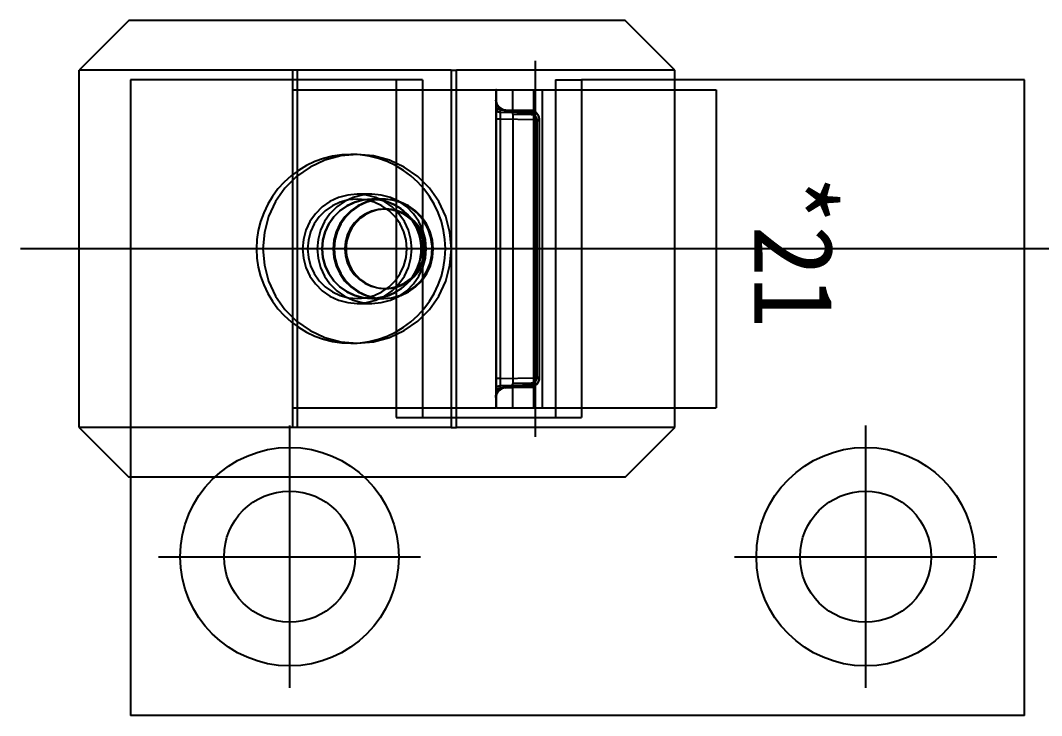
# Model space of a CAD drawing. Header units: millimetres. Extents: x 632 to 3922, y 1402 to 2001.
# Drawn here: x 3041.82 to 3067.53, y 1851.94 to 1869.44 of the extents above; entities that cross this region are included whole.
import ezdxf
from ezdxf.enums import TextEntityAlignment as Align
from ezdxf.lldxf.tags import DXFTag

# ---------------------------------------------------------------- set-up
doc = ezdxf.new("R2010")
doc.units = ezdxf.units.MM
for name, color, linetype in [('4', 4, 'Continuous'), ('7', 7, 'Continuous'), ('8', 8, 'Continuous'), ('CE', 1, 'CENTER'), ('H1', 2, 'HIDDEN')]:
    doc.layers.add(name, color=color, linetype=linetype)
doc.styles.add('JM_Standard', font='', dxfattribs={"height": 3})
doc.styles.get('JM_Standard').set_extended_font_data('DotumChe')
tags = doc.linetypes.add('CENTER', pattern=[2, 1.25, -0.25, 0.25, -0.25]).pattern_tags.tags
tags[10:11] = [DXFTag(74, 4), DXFTag(75, 0), DXFTag(340, '0'), DXFTag(46, 1.0), DXFTag(50, 0.0), DXFTag(44, 0.0), DXFTag(45, 0.0)]
tags[8:9] = [DXFTag(74, 4), DXFTag(75, 0), DXFTag(340, '0'), DXFTag(46, 1.0), DXFTag(50, 0.0), DXFTag(44, 0.0), DXFTag(45, 0.0)]
tags[6:7] = [DXFTag(74, 4), DXFTag(75, 0), DXFTag(340, '0'), DXFTag(46, 1.0), DXFTag(50, 0.0), DXFTag(44, 0.0), DXFTag(45, 0.0)]
tags[4:5] = [DXFTag(74, 4), DXFTag(75, 0), DXFTag(340, '0'), DXFTag(46, 1.0), DXFTag(50, 0.0), DXFTag(44, 0.0), DXFTag(45, 0.0)]
tags = doc.linetypes.add('HIDDEN', pattern=[0.375, 0.25, -0.125]).pattern_tags.tags
tags[6:7] = [DXFTag(74, 4), DXFTag(75, 0), DXFTag(340, '0'), DXFTag(46, 1.0), DXFTag(50, 0.0), DXFTag(44, 0.0), DXFTag(45, 0.0)]
tags[4:5] = [DXFTag(74, 4), DXFTag(75, 0), DXFTag(340, '0'), DXFTag(46, 1.0), DXFTag(50, 0.0), DXFTag(44, 0.0), DXFTag(45, 0.0)]

msp = doc.modelspace()

# ---------------------------------------------------------------- linework, layer by layer
at = {"layer": '7'}
for p, q in [((3044.547, 1869.437), (3043.297, 1868.187)), ((3057.047, 1869.437), (3044.547, 1869.437)), ((3058.297, 1868.187), (3057.047, 1869.437)), ((3043.297, 1859.187), (3043.297, 1868.187)), ((3048.793, 1868.187), (3043.297, 1868.187)), ((3048.793, 1867.937), (3048.793, 1868.187)), ((3052.664, 1868.187), (3048.793, 1868.187)), ((3052.664, 1868.187), (3052.664, 1867.687)), ((3052.664, 1868.187), (3052.8, 1868.187)), ((3052.8, 1867.687), (3052.8, 1868.187)), ((3058.297, 1868.187), (3052.8, 1868.187)), ((3058.297, 1867.937), (3058.297, 1868.187)), ((3044.595, 1867.937), (3044.595, 1851.937)), ((3051.938, 1867.937), (3044.595, 1867.937)), ((3051.938, 1867.937), (3051.938, 1867.687)), ((3055.289, 1867.937), (3055.944, 1867.937)), ((3055.289, 1867.937), (3055.289, 1867.687)), ((3055.944, 1867.937), (3055.944, 1867.687)), ((3067.095, 1867.937), (3055.944, 1867.937)), ((3067.095, 1851.937), (3067.095, 1867.937)), ((3051.938, 1867.687), (3051.938, 1859.687)), ((3051.938, 1867.687), (3053.79, 1867.687)), ((3053.79, 1867.687), (3053.79, 1867.433)), ((3053.805, 1867.687), (3053.79, 1867.687)), ((3053.805, 1859.687), (3053.805, 1867.687)), ((3053.805, 1867.687), (3059.335, 1867.687)), ((3059.335, 1867.687), (3059.335, 1859.687)), ((3053.796, 1867.26), (3053.797, 1867.198)), ((3053.798, 1860.422), (3053.798, 1866.952)), ((3053.797, 1860.171), (3053.795, 1860.111)), ((3053.79, 1859.941), (3053.79, 1859.687)), ((3051.938, 1859.687), (3051.938, 1859.437)), ((3051.938, 1859.687), (3053.79, 1859.687)), ((3052.664, 1859.687), (3052.664, 1859.437)), ((3052.8, 1859.437), (3052.8, 1859.687)), ((3053.805, 1859.687), (3053.79, 1859.687)), ((3053.805, 1859.687), (3059.335, 1859.687)), ((3055.289, 1859.687), (3055.289, 1859.437)), ((3055.944, 1859.687), (3055.944, 1859.437)), ((3051.938, 1859.437), (3055.944, 1859.437)), ((3044.595, 1859.187), (3043.297, 1859.187)), ((3043.297, 1859.187), (3044.547, 1857.937)), ((3044.595, 1857.937), (3044.547, 1857.937)), ((3067.095, 1851.937), (3044.595, 1851.937))]:
    msp.add_line(p, q, dxfattribs=at)
for points in [[(3053.79, 1867.425, 0), (3053.79, 1867.432, 0), (3053.79, 1867.433, 0)], [(3053.793, 1867.352, 0), (3053.792, 1867.369, 0), (3053.792, 1867.389, 0), (3053.79, 1867.425, 0)], [(3053.796, 1867.262, 0), (3053.795, 1867.275, 0), (3053.795, 1867.287, 0), (3053.795, 1867.298, 0), (3053.794, 1867.314, 0), (3053.794, 1867.328, 0), (3053.793, 1867.34, 0), (3053.793, 1867.352, 0)], [(3053.796, 1867.262, 0), (3053.796, 1867.26, 0)], [(3053.798, 1866.952, 0), (3053.798, 1866.986, 0), (3053.798, 1867.02, 0), (3053.798, 1867.054, 0), (3053.798, 1867.086, 0), (3053.798, 1867.117, 0), (3053.797, 1867.147, 0), (3053.797, 1867.175, 0), (3053.797, 1867.2, 0)], [(3053.797, 1867.2, 0), (3053.797, 1867.198, 0)], [(3053.797, 1860.169, 0), (3053.797, 1860.195, 0), (3053.797, 1860.223, 0), (3053.798, 1860.253, 0), (3053.798, 1860.285, 0), (3053.798, 1860.318, 0), (3053.798, 1860.352, 0), (3053.798, 1860.387, 0), (3053.798, 1860.422, 0)], [(3053.79, 1859.949, 0), (3053.791, 1859.96, 0), (3053.791, 1859.985, 0), (3053.793, 1860.013, 0), (3053.793, 1860.021, 0)], [(3053.793, 1860.021, 0), (3053.793, 1860.034, 0), (3053.794, 1860.05, 0), (3053.794, 1860.062, 0), (3053.795, 1860.075, 0), (3053.795, 1860.089, 0), (3053.795, 1860.099, 0), (3053.795, 1860.109, 0)], [(3053.795, 1860.109, 0), (3053.795, 1860.111, 0)], [(3053.797, 1860.169, 0), (3053.797, 1860.171, 0)], [(3053.79, 1859.94, 0), (3053.79, 1859.949, 0)]]:
    msp.add_polyline3d(points, dxfattribs=at)
for centre in [(3048.595, 1855.937), (3063.095, 1855.937)]:
    msp.add_circle(centre, 1.65, dxfattribs=at)
at = {"layer": '8'}
for p, q in [((3053.79, 1867.433), (3053.79, 1867.433)), ((3053.797, 1867.2), (3053.796, 1867.262)), ((3053.795, 1860.109), (3053.797, 1860.169)), ((3053.79, 1859.941), (3053.79, 1859.94))]:
    msp.add_line(p, q, dxfattribs=at)
for points in [[(3053.79, 1867.433, 0), (3053.79, 1867.43, 0), (3053.791, 1867.414, 0), (3053.791, 1867.412, 0)], [(3053.791, 1859.959, 0), (3053.791, 1859.957, 0), (3053.79, 1859.944, 0), (3053.79, 1859.94, 0)]]:
    msp.add_polyline3d(points, dxfattribs=at)
at = {"layer": 'CE'}
for p, q in [((3054.79, 1858.952), (3054.79, 1868.421)), ((3208.123, 1863.687), (3041.82, 1863.687)), ((3048.595, 1859.237), (3048.595, 1852.637)), ((3063.095, 1859.237), (3063.095, 1852.637)), ((3045.295, 1855.937), (3051.895, 1855.937)), ((3059.795, 1855.937), (3066.395, 1855.937))]:
    msp.add_line(p, q, dxfattribs=at)
at = {"layer": 'H1'}
for p, q in [((3048.668, 1868.187), (3048.668, 1867.937)), ((3048.668, 1867.937), (3048.668, 1867.687)), ((3048.793, 1867.687), (3048.793, 1867.937)), ((3051.282, 1867.937), (3051.282, 1867.687)), ((3058.297, 1867.687), (3058.297, 1867.937)), ((3048.668, 1867.687), (3048.668, 1859.687)), ((3048.668, 1867.687), (3048.793, 1867.687)), ((3048.793, 1859.687), (3048.793, 1867.687)), ((3048.793, 1867.687), (3051.938, 1867.687)), ((3051.282, 1867.687), (3051.282, 1859.687)), ((3052.664, 1867.687), (3052.664, 1859.687)), ((3052.8, 1859.687), (3052.8, 1867.687)), ((3054.216, 1867.182), (3054.216, 1867.687)), ((3054.951, 1867.687), (3054.951, 1859.687)), ((3055.289, 1867.687), (3055.289, 1859.687)), ((3055.944, 1867.687), (3055.944, 1859.687)), ((3058.297, 1859.687), (3058.297, 1867.687)), ((3053.897, 1866.952), (3053.798, 1866.952)), ((3053.893, 1867.191), (3053.894, 1867.129)), ((3053.894, 1867.129), (3054.733, 1867.111)), ((3053.897, 1866.952), (3053.897, 1860.422)), ((3054.781, 1866.932), (3053.897, 1866.952)), ((3054.036, 1867.182), (3054.039, 1867.186)), ((3054.036, 1867.182), (3054.216, 1867.179)), ((3054.039, 1867.186), (3054.646, 1867.172)), ((3054.647, 1867.143), (3054.04, 1867.156)), ((3054.216, 1867.179), (3054.216, 1867.182)), ((3054.65, 1867.172), (3054.216, 1867.179)), ((3054.216, 1867.079), (3054.676, 1867.072)), ((3054.216, 1867.079), (3054.216, 1866.945)), ((3054.646, 1867.172), (3054.65, 1867.172)), ((3054.67, 1867.171), (3054.667, 1867.171)), ((3054.216, 1866.945), (3054.216, 1860.429)), ((3054.782, 1866.922), (3054.878, 1866.922)), ((3054.782, 1860.451), (3054.782, 1866.922)), ((3054.818, 1866.921), (3054.888, 1866.921)), ((3054.818, 1866.921), (3054.818, 1860.452)), ((3054.888, 1866.921), (3054.878, 1866.922)), ((3054.878, 1866.922), (3054.878, 1860.451)), ((3054.89, 1866.921), (3054.888, 1866.921)), ((3054.888, 1860.452), (3054.888, 1866.921)), ((3054.89, 1860.452), (3054.89, 1866.921)), ((3050.297, 1866.062), (3050.14, 1866.062)), ((3050.664, 1865.062), (3050.297, 1865.062)), ((3050.665, 1864.937), (3050.664, 1864.937)), ((3050.938, 1864.937), (3050.665, 1864.937)), ((3050.968, 1864.937), (3050.942, 1864.937)), ((3051.017, 1864.687), (3050.987, 1864.687)), ((3050.987, 1862.687), (3051.017, 1862.687)), ((3050.664, 1862.436), (3050.665, 1862.436)), ((3050.665, 1862.436), (3050.938, 1862.436)), ((3050.942, 1862.436), (3050.968, 1862.437)), ((3050.297, 1862.312), (3050.664, 1862.312)), ((3050.14, 1861.312), (3050.297, 1861.312)), ((3053.897, 1860.422), (3053.798, 1860.422)), ((3053.897, 1860.422), (3054.781, 1860.441)), ((3054.216, 1860.429), (3054.216, 1860.294)), ((3054.676, 1860.302), (3054.216, 1860.294)), ((3054.782, 1860.451), (3054.878, 1860.451)), ((3054.818, 1860.452), (3054.888, 1860.452)), ((3054.878, 1860.451), (3054.888, 1860.452)), ((3054.89, 1860.452), (3054.888, 1860.452)), ((3053.894, 1860.241), (3053.893, 1860.181)), ((3054.732, 1860.26), (3053.894, 1860.241)), ((3054.036, 1860.191), (3054.216, 1860.194)), ((3054.039, 1860.188), (3054.036, 1860.191)), ((3054.646, 1860.201), (3054.039, 1860.188)), ((3054.04, 1860.216), (3054.647, 1860.229)), ((3054.216, 1860.194), (3054.65, 1860.201)), ((3054.216, 1860.192), (3054.216, 1860.194)), ((3054.216, 1859.687), (3054.216, 1860.192)), ((3054.65, 1860.201), (3054.646, 1860.201)), ((3054.668, 1860.202), (3054.67, 1860.203)), ((3048.668, 1859.687), (3048.668, 1859.187)), ((3048.668, 1859.687), (3048.793, 1859.687)), ((3048.793, 1859.187), (3048.793, 1859.687)), ((3048.793, 1859.687), (3051.938, 1859.687)), ((3051.282, 1859.687), (3051.282, 1859.437)), ((3058.297, 1859.187), (3058.297, 1859.687)), ((3051.282, 1859.437), (3051.938, 1859.437)), ((3052.664, 1859.437), (3052.664, 1859.187)), ((3052.8, 1859.187), (3052.8, 1859.437)), ((3048.793, 1859.187), (3044.595, 1859.187)), ((3052.664, 1859.187), (3048.793, 1859.187)), ((3052.664, 1859.187), (3052.8, 1859.187)), ((3058.297, 1859.187), (3052.8, 1859.187)), ((3057.047, 1857.937), (3058.297, 1859.187)), ((3057.047, 1857.937), (3044.595, 1857.937))]:
    msp.add_line(p, q, dxfattribs=at)
for points in [[(3054.741, 1859.687, 0), (3054.741, 1867.687, 0)], [(3053.79, 1867.433, 0), (3053.791, 1867.41, 0), (3053.794, 1867.387, 0)], [(3053.79, 1867.433, 0), (3053.79, 1867.431, 0), (3053.791, 1867.418, 0)], [(3053.79, 1867.432, 0), (3053.79, 1867.433, 0)], [(3053.791, 1867.418, 0), (3053.79, 1867.425, 0)], [(3053.791, 1867.418, 0), (3053.792, 1867.407, 0), (3053.795, 1867.383, 0), (3053.8, 1867.361, 0), (3053.806, 1867.339, 0), (3053.814, 1867.32, 0), (3053.822, 1867.302, 0), (3053.832, 1867.286, 0), (3053.842, 1867.271, 0)], [(3053.858, 1867.265, 0), (3053.857, 1867.266, 0), (3053.847, 1867.277, 0), (3053.838, 1867.289, 0), (3053.829, 1867.301, 0), (3053.821, 1867.315, 0), (3053.813, 1867.331, 0), (3053.806, 1867.349, 0), (3053.8, 1867.367, 0), (3053.795, 1867.386, 0), (3053.792, 1867.407, 0), (3053.791, 1867.418, 0)], [(3053.791, 1867.412, 0), (3053.793, 1867.394, 0), (3053.797, 1867.375, 0), (3053.803, 1867.357, 0), (3053.806, 1867.348, 0)], [(3053.842, 1867.271, 0), (3053.828, 1867.281, 0), (3053.815, 1867.292, 0), (3053.806, 1867.306, 0), (3053.799, 1867.32, 0), (3053.794, 1867.336, 0), (3053.793, 1867.352, 0)], [(3053.794, 1867.387, 0), (3053.801, 1867.358, 0)], [(3053.796, 1867.26, 0), (3053.797, 1867.248, 0), (3053.802, 1867.236, 0), (3053.81, 1867.225, 0), (3053.82, 1867.215, 0), (3053.832, 1867.206, 0), (3053.847, 1867.2, 0), (3053.863, 1867.195, 0), (3053.88, 1867.192, 0), (3053.893, 1867.191, 0)], [(3053.801, 1867.358, 0), (3053.816, 1867.321, 0), (3053.836, 1867.288, 0), (3053.861, 1867.258, 0), (3053.891, 1867.232, 0), (3053.924, 1867.211, 0), (3053.96, 1867.196, 0), (3053.997, 1867.186, 0), (3054.036, 1867.182, 0)], [(3053.806, 1867.348, 0), (3053.809, 1867.339, 0), (3053.817, 1867.323, 0), (3053.825, 1867.308, 0), (3053.834, 1867.294, 0), (3053.843, 1867.281, 0), (3053.853, 1867.27, 0), (3053.862, 1867.26, 0)], [(3053.842, 1867.271, 0), (3053.86, 1867.243, 0), (3053.877, 1867.219, 0), (3053.885, 1867.205, 0), (3053.893, 1867.191, 0)], [(3053.861, 1867.261, 0), (3053.853, 1867.267, 0), (3053.843, 1867.271, 0), (3053.842, 1867.271, 0)], [(3053.861, 1867.261, 0), (3053.858, 1867.265, 0)], [(3053.862, 1867.26, 0), (3053.861, 1867.261, 0)], [(3053.862, 1867.26, 0), (3053.894, 1867.234, 0), (3053.935, 1867.21, 0), (3053.984, 1867.193, 0), (3054.039, 1867.186, 0)], [(3053.797, 1867.198, 0), (3053.798, 1867.186, 0), (3053.803, 1867.174, 0), (3053.811, 1867.163, 0), (3053.821, 1867.153, 0), (3053.833, 1867.145, 0), (3053.848, 1867.138, 0), (3053.864, 1867.133, 0), (3053.881, 1867.13, 0), (3053.894, 1867.129, 0)], [(3054.04, 1867.156, 0), (3053.963, 1867.166, 0), (3053.893, 1867.191, 0)], [(3053.894, 1867.129, 0), (3053.895, 1867.111, 0), (3053.895, 1867.091, 0), (3053.896, 1867.07, 0), (3053.896, 1867.048, 0), (3053.896, 1867.025, 0), (3053.897, 1867.001, 0), (3053.897, 1866.976, 0), (3053.897, 1866.952, 0)], [(3054.04, 1867.156, 0), (3054.04, 1867.167, 0), (3054.04, 1867.176, 0), (3054.04, 1867.182, 0), (3054.039, 1867.185, 0), (3054.039, 1867.186, 0)], [(3054.216, 1867.079, 0), (3054.216, 1867.089, 0), (3054.216, 1867.099, 0), (3054.216, 1867.109, 0), (3054.216, 1867.118, 0), (3054.216, 1867.127, 0), (3054.216, 1867.136, 0), (3054.216, 1867.143, 0), (3054.216, 1867.15, 0), (3054.216, 1867.157, 0), (3054.216, 1867.163, 0), (3054.216, 1867.167, 0), (3054.216, 1867.171, 0), (3054.216, 1867.175, 0), (3054.216, 1867.177, 0), (3054.216, 1867.178, 0), (3054.216, 1867.179, 0)], [(3054.646, 1867.172, 0), (3054.667, 1867.171, 0)], [(3054.647, 1867.143, 0), (3054.647, 1867.154, 0), (3054.647, 1867.163, 0), (3054.647, 1867.169, 0), (3054.646, 1867.172, 0), (3054.646, 1867.172, 0)], [(3054.733, 1867.111, 0), (3054.716, 1867.124, 0), (3054.695, 1867.134, 0), (3054.672, 1867.14, 0), (3054.647, 1867.143, 0)], [(3054.67, 1867.171, 0), (3054.65, 1867.172, 0)], [(3054.676, 1867.072, 0), (3054.676, 1867.089, 0), (3054.675, 1867.106, 0), (3054.673, 1867.122, 0), (3054.67, 1867.136, 0), (3054.667, 1867.148, 0), (3054.663, 1867.158, 0), (3054.659, 1867.166, 0), (3054.654, 1867.17, 0), (3054.65, 1867.172, 0)], [(3054.667, 1867.171, 0), (3054.702, 1867.165, 0), (3054.735, 1867.154, 0), (3054.765, 1867.138, 0), (3054.791, 1867.119, 0)], [(3054.73, 1867.156, 0), (3054.701, 1867.165, 0), (3054.67, 1867.171, 0)], [(3054.672, 1867.17, 0), (3054.67, 1867.171, 0)], [(3054.674, 1867.17, 0), (3054.672, 1867.17, 0)], [(3054.73, 1867.156, 0), (3054.722, 1867.159, 0), (3054.703, 1867.165, 0), (3054.683, 1867.169, 0), (3054.674, 1867.17, 0)], [(3054.676, 1867.072, 0), (3054.69, 1867.071, 0), (3054.704, 1867.068, 0), (3054.717, 1867.065, 0), (3054.73, 1867.059, 0), (3054.743, 1867.053, 0), (3054.755, 1867.046, 0), (3054.766, 1867.037, 0), (3054.777, 1867.027, 0), (3054.786, 1867.016, 0), (3054.794, 1867.004, 0), (3054.801, 1866.992, 0), (3054.807, 1866.978, 0), (3054.812, 1866.964, 0), (3054.816, 1866.95, 0), (3054.818, 1866.936, 0), (3054.818, 1866.921, 0)], [(3054.888, 1866.921, 0), (3054.885, 1866.959, 0), (3054.877, 1866.996, 0), (3054.863, 1867.032, 0), (3054.845, 1867.064, 0), (3054.821, 1867.094, 0), (3054.794, 1867.119, 0), (3054.763, 1867.14, 0), (3054.73, 1867.156, 0)], [(3054.89, 1866.921, 0), (3054.889, 1866.943, 0), (3054.887, 1866.963, 0), (3054.882, 1866.984, 0), (3054.877, 1867.004, 0), (3054.869, 1867.023, 0), (3054.86, 1867.042, 0), (3054.849, 1867.06, 0), (3054.837, 1867.077, 0), (3054.824, 1867.093, 0), (3054.809, 1867.107, 0), (3054.794, 1867.121, 0), (3054.777, 1867.133, 0), (3054.759, 1867.143, 0), (3054.741, 1867.152, 0), (3054.73, 1867.156, 0)], [(3054.733, 1867.111, 0), (3054.747, 1867.117, 0), (3054.76, 1867.121, 0), (3054.772, 1867.123, 0), (3054.783, 1867.122, 0), (3054.791, 1867.119, 0)], [(3054.781, 1866.932, 0), (3054.781, 1866.943, 0), (3054.78, 1866.953, 0), (3054.779, 1866.963, 0), (3054.778, 1866.974, 0), (3054.776, 1866.987, 0), (3054.774, 1867.001, 0), (3054.772, 1867.014, 0), (3054.769, 1867.027, 0), (3054.765, 1867.04, 0), (3054.761, 1867.052, 0), (3054.755, 1867.068, 0), (3054.749, 1867.083, 0), (3054.741, 1867.098, 0), (3054.733, 1867.111, 0)], [(3054.791, 1867.119, 0), (3054.805, 1867.106, 0), (3054.818, 1867.092, 0), (3054.83, 1867.076, 0), (3054.841, 1867.059, 0), (3054.848, 1867.047, 0), (3054.854, 1867.035, 0), (3054.859, 1867.022, 0), (3054.864, 1867.009, 0), (3054.868, 1866.995, 0), (3054.872, 1866.981, 0), (3054.874, 1866.97, 0), (3054.875, 1866.96, 0), (3054.877, 1866.95, 0), (3054.878, 1866.939, 0)], [(3054.781, 1866.932, 0), (3054.799, 1866.934, 0), (3054.815, 1866.935, 0), (3054.831, 1866.936, 0), (3054.845, 1866.937, 0), (3054.857, 1866.938, 0), (3054.867, 1866.938, 0), (3054.874, 1866.939, 0), (3054.878, 1866.939, 0)], [(3054.782, 1866.922, 0), (3054.781, 1866.932, 0)], [(3054.878, 1866.939, 0), (3054.878, 1866.922, 0)], [(3050.14, 1866.062, 0), (3049.907, 1866.05, 0), (3049.677, 1866.016, 0), (3049.451, 1865.959, 0), (3049.231, 1865.881, 0), (3049.02, 1865.782, 0), (3048.82, 1865.662, 0), (3048.633, 1865.523, 0), (3048.46, 1865.367, 0), (3048.303, 1865.194, 0), (3048.164, 1865.007, 0), (3048.044, 1864.807, 0), (3047.944, 1864.596, 0), (3047.865, 1864.377, 0), (3047.808, 1864.15, 0), (3047.774, 1863.92, 0), (3047.762, 1863.687, 0), (3047.774, 1863.453, 0), (3047.808, 1863.223, 0), (3047.865, 1862.996, 0), (3047.944, 1862.777, 0), (3048.044, 1862.566, 0), (3048.164, 1862.366, 0), (3048.303, 1862.179, 0), (3048.46, 1862.006, 0), (3048.633, 1861.85, 0), (3048.82, 1861.711, 0), (3049.02, 1861.591, 0), (3049.231, 1861.492, 0), (3049.451, 1861.414, 0), (3049.677, 1861.357, 0), (3049.907, 1861.323, 0), (3050.14, 1861.312, 0)], [(3050.297, 1866.062, 0), (3049.885, 1866.025, 0), (3049.486, 1865.918, 0), (3049.111, 1865.743, 0), (3048.773, 1865.506, 0), (3048.48, 1865.213, 0), (3048.243, 1864.874, 0), (3048.068, 1864.498, 0), (3047.962, 1864.099, 0), (3047.926, 1863.687, 0)], [(3052.519, 1863.687, 0), (3052.507, 1863.92, 0), (3052.473, 1864.151, 0), (3052.416, 1864.377, 0), (3052.337, 1864.597, 0), (3052.237, 1864.807, 0), (3052.117, 1865.007, 0), (3051.978, 1865.195, 0), (3051.821, 1865.367, 0), (3051.648, 1865.524, 0), (3051.46, 1865.662, 0), (3051.26, 1865.782, 0), (3051.049, 1865.881, 0), (3050.83, 1865.96, 0), (3050.603, 1866.016, 0), (3050.373, 1866.05, 0), (3050.14, 1866.062, 0)], [(3050.297, 1861.312, 0), (3050.709, 1861.348, 0), (3051.108, 1861.455, 0), (3051.483, 1861.63, 0), (3051.822, 1861.867, 0), (3052.114, 1862.16, 0), (3052.351, 1862.499, 0), (3052.526, 1862.874, 0), (3052.633, 1863.274, 0), (3052.669, 1863.686, 0), (3052.633, 1864.099, 0), (3052.526, 1864.498, 0), (3052.352, 1864.874, 0), (3052.114, 1865.213, 0), (3051.822, 1865.506, 0), (3051.484, 1865.743, 0), (3051.109, 1865.918, 0), (3050.71, 1866.025, 0), (3050.298, 1866.062, 0), (3050.297, 1866.062, 0)], [(3050.297, 1865.062, 0), (3050.059, 1865.041, 0), (3049.828, 1864.979, 0), (3049.611, 1864.877, 0), (3049.415, 1864.74, 0), (3049.245, 1864.57, 0), (3049.108, 1864.374, 0), (3049.007, 1864.157, 0), (3048.945, 1863.925, 0), (3048.924, 1863.687, 0)], [(3050.297, 1864.937, 0), (3050.081, 1864.918, 0), (3049.87, 1864.861, 0), (3049.673, 1864.769, 0), (3049.495, 1864.644, 0), (3049.341, 1864.49, 0), (3049.216, 1864.312, 0), (3049.124, 1864.114, 0), (3049.068, 1863.904, 0), (3049.049, 1863.687, 0)], [(3050.297, 1864.937, 0), (3050.081, 1864.918, 0), (3049.87, 1864.861, 0), (3049.673, 1864.769, 0), (3049.495, 1864.644, 0), (3049.341, 1864.49, 0), (3049.216, 1864.312, 0), (3049.124, 1864.114, 0), (3049.068, 1863.904, 0), (3049.049, 1863.687, 0)], [(3050.664, 1865.062, 0), (3050.425, 1865.041, 0), (3050.194, 1864.979, 0), (3049.977, 1864.877, 0), (3049.781, 1864.74, 0), (3049.612, 1864.57, 0), (3049.474, 1864.374, 0), (3049.373, 1864.157, 0), (3049.311, 1863.925, 0), (3049.291, 1863.687, 0)], [(3050.664, 1864.937, 0), (3050.447, 1864.918, 0), (3050.237, 1864.861, 0), (3050.04, 1864.769, 0), (3049.861, 1864.644, 0), (3049.707, 1864.49, 0), (3049.583, 1864.312, 0), (3049.491, 1864.114, 0), (3049.434, 1863.904, 0), (3049.415, 1863.687, 0)], [(3050.665, 1862.436, 0), (3050.448, 1862.455, 0), (3050.238, 1862.512, 0), (3050.041, 1862.604, 0), (3049.862, 1862.729, 0), (3049.708, 1862.883, 0), (3049.584, 1863.062, 0), (3049.492, 1863.259, 0), (3049.435, 1863.469, 0), (3049.416, 1863.687, 0), (3049.435, 1863.904, 0), (3049.492, 1864.114, 0), (3049.584, 1864.312, 0), (3049.708, 1864.49, 0), (3049.862, 1864.644, 0), (3050.041, 1864.769, 0), (3050.238, 1864.861, 0), (3050.448, 1864.918, 0), (3050.665, 1864.937, 0)], [(3050.665, 1864.937, 0), (3050.448, 1864.918, 0), (3050.238, 1864.861, 0), (3050.041, 1864.769, 0), (3049.862, 1864.644, 0), (3049.708, 1864.49, 0), (3049.584, 1864.312, 0), (3049.492, 1864.114, 0), (3049.435, 1863.904, 0), (3049.416, 1863.687, 0), (3049.435, 1863.469, 0), (3049.492, 1863.259, 0), (3049.584, 1863.062, 0), (3049.708, 1862.883, 0), (3049.862, 1862.729, 0), (3050.041, 1862.604, 0), (3050.238, 1862.512, 0), (3050.448, 1862.455, 0), (3050.665, 1862.436, 0)], [(3050.942, 1864.937, 0), (3050.725, 1864.918, 0), (3050.514, 1864.862, 0), (3050.317, 1864.771, 0), (3050.138, 1864.646, 0), (3049.984, 1864.493, 0), (3049.859, 1864.314, 0), (3049.766, 1864.117, 0), (3049.71, 1863.907, 0), (3049.69, 1863.69, 0), (3049.69, 1863.687, 0)], [(3050.968, 1864.937, 0), (3050.751, 1864.918, 0), (3050.541, 1864.862, 0), (3050.343, 1864.771, 0), (3050.165, 1864.646, 0), (3050.01, 1864.492, 0), (3049.885, 1864.314, 0), (3049.793, 1864.117, 0), (3049.736, 1863.907, 0), (3049.716, 1863.69, 0), (3049.716, 1863.687, 0)], [(3050.297, 1862.312, 0), (3050.536, 1862.332, 0), (3050.767, 1862.394, 0), (3050.984, 1862.496, 0), (3051.18, 1862.633, 0), (3051.349, 1862.803, 0), (3051.486, 1862.999, 0), (3051.588, 1863.216, 0), (3051.65, 1863.448, 0), (3051.67, 1863.686, 0), (3051.65, 1863.925, 0), (3051.588, 1864.157, 0), (3051.487, 1864.374, 0), (3051.349, 1864.57, 0), (3051.18, 1864.74, 0), (3050.984, 1864.877, 0), (3050.767, 1864.979, 0), (3050.536, 1865.041, 0), (3050.297, 1865.062, 0), (3050.297, 1865.062, 0)], [(3050.297, 1862.436, 0), (3050.514, 1862.455, 0), (3050.724, 1862.512, 0), (3050.922, 1862.604, 0), (3051.1, 1862.729, 0), (3051.254, 1862.883, 0), (3051.378, 1863.062, 0), (3051.47, 1863.259, 0), (3051.527, 1863.469, 0), (3051.546, 1863.687, 0), (3051.527, 1863.904, 0), (3051.47, 1864.114, 0), (3051.378, 1864.312, 0), (3051.254, 1864.49, 0), (3051.1, 1864.644, 0), (3050.922, 1864.769, 0), (3050.724, 1864.861, 0), (3050.514, 1864.918, 0), (3050.297, 1864.937, 0), (3050.297, 1864.937, 0)], [(3050.297, 1862.436, 0), (3050.514, 1862.455, 0), (3050.724, 1862.512, 0), (3050.922, 1862.604, 0), (3051.1, 1862.729, 0), (3051.254, 1862.883, 0), (3051.378, 1863.062, 0), (3051.47, 1863.259, 0), (3051.527, 1863.469, 0), (3051.546, 1863.687, 0), (3051.527, 1863.904, 0), (3051.47, 1864.114, 0), (3051.378, 1864.312, 0), (3051.254, 1864.49, 0), (3051.1, 1864.644, 0), (3050.922, 1864.769, 0), (3050.724, 1864.861, 0), (3050.514, 1864.918, 0), (3050.297, 1864.937, 0), (3050.297, 1864.937, 0)], [(3050.664, 1862.312, 0), (3050.902, 1862.332, 0), (3051.133, 1862.394, 0), (3051.35, 1862.496, 0), (3051.546, 1862.633, 0), (3051.716, 1862.803, 0), (3051.853, 1862.999, 0), (3051.954, 1863.216, 0), (3052.016, 1863.448, 0), (3052.037, 1863.686, 0), (3052.016, 1863.925, 0), (3051.954, 1864.157, 0), (3051.853, 1864.374, 0), (3051.716, 1864.57, 0), (3051.546, 1864.74, 0), (3051.35, 1864.877, 0), (3051.133, 1864.979, 0), (3050.902, 1865.041, 0), (3050.664, 1865.062, 0), (3050.664, 1865.062, 0)], [(3051.693, 1864.395, 0), (3051.554, 1864.563, 0), (3051.389, 1864.704, 0), (3051.201, 1864.815, 0), (3050.997, 1864.891, 0), (3050.783, 1864.931, 0), (3050.664, 1864.937, 0)], [(3050.665, 1864.937, 0), (3050.882, 1864.918, 0), (3051.092, 1864.861, 0), (3051.289, 1864.769, 0), (3051.467, 1864.644, 0), (3051.621, 1864.49, 0), (3051.696, 1864.391, 0)], [(3051.696, 1864.391, 0), (3051.558, 1864.56, 0), (3051.393, 1864.702, 0), (3051.206, 1864.813, 0), (3051.002, 1864.89, 0), (3050.789, 1864.93, 0), (3050.665, 1864.937, 0)], [(3051.938, 1864.436, 0), (3051.792, 1864.598, 0), (3051.621, 1864.733, 0), (3051.429, 1864.836, 0), (3051.223, 1864.904, 0), (3051.007, 1864.935, 0), (3050.942, 1864.937, 0)], [(3050.968, 1862.437, 0), (3051.185, 1862.456, 0), (3051.395, 1862.513, 0), (3051.592, 1862.606, 0), (3051.769, 1862.731, 0), (3051.923, 1862.885, 0), (3052.047, 1863.064, 0), (3052.139, 1863.262, 0), (3052.195, 1863.473, 0), (3052.213, 1863.69, 0), (3052.193, 1863.907, 0), (3052.137, 1864.117, 0), (3052.044, 1864.314, 0), (3051.919, 1864.492, 0), (3051.765, 1864.646, 0), (3051.586, 1864.771, 0), (3051.389, 1864.862, 0), (3051.178, 1864.918, 0), (3050.968, 1864.937, 0)], [(3050.987, 1864.687, 0), (3050.814, 1864.671, 0), (3050.646, 1864.626, 0), (3050.488, 1864.553, 0), (3050.345, 1864.453, 0), (3050.222, 1864.329, 0), (3050.123, 1864.187, 0), (3050.049, 1864.029, 0), (3050.004, 1863.86, 0), (3049.989, 1863.687, 0), (3049.989, 1863.687, 0)], [(3051.003, 1864.687, 0), (3050.829, 1864.674, 0), (3050.66, 1864.632, 0), (3050.501, 1864.56, 0), (3050.357, 1864.463, 0), (3050.232, 1864.341, 0), (3050.13, 1864.2, 0), (3050.054, 1864.043, 0), (3050.007, 1863.875, 0), (3049.989, 1863.702, 0), (3049.989, 1863.687, 0)], [(3051.017, 1864.687, 0), (3051.017, 1864.687, 0), (3050.939, 1864.683, 0), (3050.861, 1864.674, 0), (3050.784, 1864.659, 0), (3050.708, 1864.638, 0), (3050.635, 1864.61, 0), (3050.564, 1864.578, 0), (3050.495, 1864.539, 0), (3050.43, 1864.496, 0), (3050.368, 1864.447, 0), (3050.311, 1864.394, 0), (3050.258, 1864.336, 0), (3050.209, 1864.274, 0), (3050.166, 1864.209, 0), (3050.127, 1864.141, 0), (3050.094, 1864.069, 0), (3050.067, 1863.996, 0), (3050.046, 1863.92, 0), (3050.031, 1863.843, 0), (3050.021, 1863.765, 0), (3050.018, 1863.687, 0)], [(3051.938, 1863.994, 0), (3051.87, 1864.155, 0), (3051.775, 1864.301, 0), (3051.657, 1864.429, 0), (3051.518, 1864.534, 0), (3051.363, 1864.613, 0), (3051.196, 1864.664, 0), (3051.024, 1864.686, 0), (3050.987, 1864.687, 0)], [(3051.003, 1862.687, 0), (3051.176, 1862.704, 0), (3051.343, 1862.752, 0), (3051.5, 1862.828, 0), (3051.641, 1862.93, 0), (3051.762, 1863.056, 0), (3051.86, 1863.2, 0), (3051.931, 1863.359, 0), (3051.973, 1863.528, 0), (3051.986, 1863.702, 0), (3051.968, 1863.875, 0), (3051.92, 1864.043, 0), (3051.844, 1864.2, 0), (3051.742, 1864.341, 0), (3051.617, 1864.463, 0), (3051.473, 1864.56, 0), (3051.314, 1864.632, 0), (3051.145, 1864.674, 0), (3051.003, 1864.687, 0)], [(3051.017, 1862.687, 0), (3051.095, 1862.69, 0), (3051.173, 1862.699, 0), (3051.25, 1862.714, 0), (3051.326, 1862.736, 0), (3051.399, 1862.763, 0), (3051.47, 1862.796, 0), (3051.539, 1862.834, 0), (3051.604, 1862.878, 0), (3051.666, 1862.926, 0), (3051.723, 1862.979, 0), (3051.776, 1863.037, 0), (3051.825, 1863.099, 0), (3051.868, 1863.164, 0), (3051.907, 1863.233, 0), (3051.94, 1863.304, 0), (3051.967, 1863.378, 0), (3051.988, 1863.453, 0), (3052.003, 1863.53, 0), (3052.013, 1863.608, 0), (3052.016, 1863.687, 0), (3052.013, 1863.765, 0), (3052.003, 1863.843, 0), (3051.988, 1863.92, 0), (3051.967, 1863.996, 0), (3051.94, 1864.069, 0), (3051.907, 1864.141, 0), (3051.868, 1864.209, 0), (3051.825, 1864.274, 0), (3051.776, 1864.336, 0), (3051.723, 1864.394, 0), (3051.666, 1864.447, 0), (3051.604, 1864.496, 0), (3051.539, 1864.539, 0), (3051.47, 1864.578, 0), (3051.399, 1864.61, 0), (3051.326, 1864.638, 0), (3051.25, 1864.659, 0), (3051.173, 1864.674, 0), (3051.095, 1864.683, 0), (3051.017, 1864.687, 0)], [(3051.693, 1862.979, 0), (3051.8, 1863.168, 0), (3051.872, 1863.374, 0), (3051.908, 1863.589, 0), (3051.906, 1863.806, 0), (3051.867, 1864.021, 0), (3051.79, 1864.225, 0), (3051.693, 1864.395, 0)], [(3051.696, 1864.391, 0), (3051.802, 1864.201, 0), (3051.874, 1863.995, 0), (3051.91, 1863.78, 0), (3051.913, 1863.687, 0)], [(3051.913, 1863.687, 0), (3051.894, 1863.904, 0), (3051.838, 1864.114, 0), (3051.746, 1864.312, 0), (3051.696, 1864.391, 0)], [(3051.938, 1862.937, 0), (3052.052, 1863.122, 0), (3052.133, 1863.324, 0), (3052.178, 1863.538, 0), (3052.185, 1863.755, 0), (3052.154, 1863.971, 0), (3052.086, 1864.178, 0), (3051.984, 1864.37, 0), (3051.938, 1864.436, 0)], [(3051.938, 1863.379, 0), (3051.976, 1863.549, 0), (3051.985, 1863.723, 0), (3051.964, 1863.896, 0), (3051.938, 1863.994, 0)], [(3047.926, 1863.687, 0), (3047.962, 1863.274, 0), (3048.069, 1862.874, 0), (3048.243, 1862.499, 0), (3048.48, 1862.16, 0), (3048.773, 1861.867, 0), (3049.111, 1861.63, 0), (3049.486, 1861.455, 0), (3049.885, 1861.348, 0), (3050.297, 1861.312, 0)], [(3048.924, 1863.687, 0), (3048.945, 1863.448, 0), (3049.007, 1863.216, 0), (3049.108, 1862.999, 0), (3049.245, 1862.803, 0), (3049.415, 1862.633, 0), (3049.611, 1862.496, 0), (3049.828, 1862.394, 0), (3050.059, 1862.332, 0), (3050.297, 1862.312, 0)], [(3049.049, 1863.687, 0), (3049.068, 1863.469, 0), (3049.124, 1863.259, 0), (3049.216, 1863.062, 0), (3049.341, 1862.883, 0), (3049.495, 1862.729, 0), (3049.673, 1862.604, 0), (3049.87, 1862.512, 0), (3050.081, 1862.455, 0), (3050.297, 1862.436, 0)], [(3049.049, 1863.687, 0), (3049.068, 1863.469, 0), (3049.124, 1863.259, 0), (3049.216, 1863.062, 0), (3049.341, 1862.883, 0), (3049.495, 1862.729, 0), (3049.673, 1862.604, 0), (3049.87, 1862.512, 0), (3050.081, 1862.455, 0), (3050.297, 1862.436, 0)], [(3049.291, 1863.687, 0), (3049.311, 1863.448, 0), (3049.373, 1863.216, 0), (3049.475, 1862.999, 0), (3049.612, 1862.803, 0), (3049.781, 1862.633, 0), (3049.977, 1862.496, 0), (3050.194, 1862.394, 0), (3050.425, 1862.332, 0), (3050.664, 1862.312, 0)], [(3049.415, 1863.687, 0), (3049.434, 1863.469, 0), (3049.491, 1863.259, 0), (3049.583, 1863.062, 0), (3049.707, 1862.883, 0), (3049.861, 1862.729, 0), (3050.04, 1862.604, 0), (3050.237, 1862.512, 0), (3050.447, 1862.455, 0), (3050.664, 1862.436, 0)], [(3049.69, 1863.687, 0), (3049.709, 1863.469, 0), (3049.765, 1863.259, 0), (3049.857, 1863.062, 0), (3049.982, 1862.883, 0), (3050.136, 1862.729, 0), (3050.314, 1862.604, 0), (3050.511, 1862.512, 0), (3050.722, 1862.455, 0), (3050.938, 1862.436, 0), (3050.942, 1862.436, 0)], [(3049.716, 1863.687, 0), (3049.735, 1863.469, 0), (3049.792, 1863.259, 0), (3049.884, 1863.062, 0), (3050.008, 1862.883, 0), (3050.162, 1862.729, 0), (3050.34, 1862.604, 0), (3050.538, 1862.512, 0), (3050.748, 1862.456, 0), (3050.965, 1862.437, 0), (3050.968, 1862.437, 0)], [(3049.989, 1863.687, 0), (3050.004, 1863.513, 0), (3050.049, 1863.345, 0), (3050.122, 1863.187, 0), (3050.222, 1863.044, 0), (3050.345, 1862.921, 0), (3050.488, 1862.821, 0), (3050.646, 1862.747, 0), (3050.814, 1862.702, 0), (3050.987, 1862.687, 0), (3050.987, 1862.687, 0)], [(3049.989, 1863.687, 0), (3050.004, 1863.513, 0), (3050.049, 1863.344, 0), (3050.122, 1863.187, 0), (3050.222, 1863.044, 0), (3050.345, 1862.92, 0), (3050.488, 1862.82, 0), (3050.646, 1862.747, 0), (3050.814, 1862.702, 0), (3050.987, 1862.686, 0), (3051.003, 1862.687, 0)], [(3050.018, 1863.687, 0), (3050.021, 1863.608, 0), (3050.031, 1863.53, 0), (3050.046, 1863.453, 0), (3050.067, 1863.378, 0), (3050.094, 1863.304, 0), (3050.127, 1863.233, 0), (3050.166, 1863.164, 0), (3050.209, 1863.099, 0), (3050.258, 1863.037, 0), (3050.311, 1862.979, 0), (3050.368, 1862.926, 0), (3050.43, 1862.878, 0), (3050.495, 1862.834, 0), (3050.564, 1862.796, 0), (3050.635, 1862.763, 0), (3050.708, 1862.736, 0), (3050.784, 1862.714, 0), (3050.861, 1862.699, 0), (3050.939, 1862.69, 0), (3051.017, 1862.687, 0), (3051.017, 1862.687, 0)], [(3050.14, 1861.312, 0), (3050.373, 1861.323, 0), (3050.603, 1861.357, 0), (3050.83, 1861.413, 0), (3051.049, 1861.492, 0), (3051.26, 1861.591, 0), (3051.46, 1861.711, 0), (3051.648, 1861.85, 0), (3051.821, 1862.006, 0), (3051.978, 1862.179, 0), (3052.117, 1862.366, 0), (3052.237, 1862.566, 0), (3052.337, 1862.777, 0), (3052.416, 1862.996, 0), (3052.473, 1863.223, 0), (3052.507, 1863.453, 0), (3052.519, 1863.687, 0)], [(3051.913, 1863.687, 0), (3051.894, 1863.469, 0), (3051.838, 1863.259, 0), (3051.746, 1863.062, 0), (3051.696, 1862.982, 0)], [(3051.696, 1862.982, 0), (3051.802, 1863.172, 0), (3051.874, 1863.378, 0), (3051.91, 1863.593, 0), (3051.913, 1863.687, 0)], [(3050.987, 1862.687, 0), (3051.161, 1862.702, 0), (3051.329, 1862.747, 0), (3051.487, 1862.821, 0), (3051.629, 1862.921, 0), (3051.752, 1863.044, 0), (3051.852, 1863.187, 0), (3051.926, 1863.345, 0), (3051.938, 1863.379, 0)], [(3050.664, 1862.436, 0), (3050.88, 1862.455, 0), (3051.091, 1862.512, 0), (3051.288, 1862.604, 0), (3051.466, 1862.729, 0), (3051.62, 1862.883, 0), (3051.693, 1862.979, 0)], [(3051.696, 1862.982, 0), (3051.558, 1862.813, 0), (3051.393, 1862.671, 0), (3051.206, 1862.56, 0), (3051.002, 1862.483, 0), (3050.789, 1862.443, 0), (3050.665, 1862.436, 0)], [(3050.665, 1862.436, 0), (3050.882, 1862.455, 0), (3051.092, 1862.512, 0), (3051.289, 1862.604, 0), (3051.467, 1862.729, 0), (3051.621, 1862.883, 0), (3051.696, 1862.982, 0)], [(3050.942, 1862.436, 0), (3051.158, 1862.456, 0), (3051.368, 1862.513, 0), (3051.565, 1862.606, 0), (3051.743, 1862.731, 0), (3051.897, 1862.885, 0), (3051.938, 1862.937, 0)], [(3053.897, 1860.422, 0), (3053.897, 1860.397, 0), (3053.897, 1860.372, 0), (3053.896, 1860.348, 0), (3053.896, 1860.324, 0), (3053.895, 1860.301, 0), (3053.895, 1860.28, 0), (3053.895, 1860.26, 0), (3053.894, 1860.241, 0)], [(3054.216, 1860.194, 0), (3054.216, 1860.195, 0), (3054.216, 1860.196, 0), (3054.216, 1860.199, 0), (3054.216, 1860.202, 0), (3054.216, 1860.206, 0), (3054.216, 1860.211, 0), (3054.216, 1860.216, 0), (3054.216, 1860.223, 0), (3054.216, 1860.23, 0), (3054.216, 1860.238, 0), (3054.216, 1860.246, 0), (3054.216, 1860.255, 0), (3054.216, 1860.265, 0), (3054.216, 1860.274, 0), (3054.216, 1860.284, 0), (3054.216, 1860.294, 0)], [(3054.676, 1860.302, 0), (3054.676, 1860.284, 0), (3054.675, 1860.267, 0), (3054.673, 1860.252, 0), (3054.67, 1860.237, 0), (3054.667, 1860.225, 0), (3054.663, 1860.215, 0), (3054.659, 1860.207, 0), (3054.654, 1860.203, 0), (3054.65, 1860.201, 0)], [(3054.818, 1860.452, 0), (3054.818, 1860.438, 0), (3054.816, 1860.423, 0), (3054.812, 1860.409, 0), (3054.807, 1860.395, 0), (3054.801, 1860.382, 0), (3054.794, 1860.369, 0), (3054.786, 1860.357, 0), (3054.777, 1860.346, 0), (3054.766, 1860.337, 0), (3054.755, 1860.328, 0), (3054.743, 1860.32, 0), (3054.73, 1860.314, 0), (3054.717, 1860.309, 0), (3054.704, 1860.305, 0), (3054.69, 1860.303, 0), (3054.676, 1860.302, 0)], [(3054.732, 1860.26, 0), (3054.739, 1860.271, 0), (3054.746, 1860.283, 0), (3054.752, 1860.296, 0), (3054.757, 1860.31, 0), (3054.762, 1860.325, 0), (3054.767, 1860.339, 0), (3054.771, 1860.355, 0), (3054.774, 1860.371, 0), (3054.777, 1860.388, 0), (3054.779, 1860.405, 0), (3054.78, 1860.423, 0), (3054.781, 1860.441, 0)], [(3054.733, 1860.218, 0), (3054.766, 1860.234, 0), (3054.796, 1860.255, 0), (3054.823, 1860.281, 0), (3054.846, 1860.31, 0), (3054.864, 1860.343, 0), (3054.877, 1860.378, 0), (3054.885, 1860.415, 0), (3054.888, 1860.452, 0)], [(3054.733, 1860.218, 0), (3054.746, 1860.223, 0), (3054.764, 1860.233, 0), (3054.781, 1860.243, 0), (3054.797, 1860.255, 0), (3054.813, 1860.269, 0), (3054.827, 1860.284, 0), (3054.84, 1860.3, 0), (3054.851, 1860.317, 0), (3054.862, 1860.335, 0), (3054.87, 1860.353, 0), (3054.878, 1860.373, 0), (3054.883, 1860.393, 0), (3054.887, 1860.413, 0), (3054.89, 1860.434, 0), (3054.89, 1860.452, 0)], [(3054.781, 1860.441, 0), (3054.782, 1860.451, 0)], [(3054.781, 1860.441, 0), (3054.799, 1860.44, 0), (3054.815, 1860.439, 0), (3054.831, 1860.438, 0), (3054.845, 1860.437, 0), (3054.857, 1860.436, 0), (3054.867, 1860.436, 0), (3054.874, 1860.435, 0), (3054.878, 1860.435, 0)], [(3054.878, 1860.435, 0), (3054.876, 1860.417, 0), (3054.873, 1860.399, 0), (3054.869, 1860.382, 0), (3054.864, 1860.364, 0), (3054.858, 1860.348, 0), (3054.851, 1860.333, 0), (3054.843, 1860.318, 0), (3054.834, 1860.303, 0), (3054.824, 1860.289, 0), (3054.813, 1860.276, 0), (3054.801, 1860.263, 0), (3054.788, 1860.252, 0)], [(3054.878, 1860.451, 0), (3054.878, 1860.435, 0)], [(3053.842, 1860.102, 0), (3053.832, 1860.088, 0), (3053.823, 1860.072, 0), (3053.814, 1860.055, 0), (3053.807, 1860.036, 0), (3053.8, 1860.014, 0), (3053.795, 1859.991, 0), (3053.791, 1859.967, 0), (3053.791, 1859.963, 0)], [(3053.791, 1859.963, 0), (3053.794, 1859.983, 0), (3053.799, 1860.005, 0), (3053.804, 1860.02, 0)], [(3053.793, 1860.021, 0), (3053.794, 1860.037, 0), (3053.799, 1860.053, 0), (3053.806, 1860.068, 0), (3053.816, 1860.081, 0), (3053.828, 1860.093, 0), (3053.842, 1860.102, 0)], [(3053.805, 1860.024, 0), (3053.802, 1860.015, 0), (3053.797, 1859.996, 0), (3053.793, 1859.976, 0), (3053.793, 1859.976, 0)], [(3053.8, 1860.011, 0), (3053.793, 1859.982, 0)], [(3053.795, 1860.111, 0), (3053.797, 1860.123, 0), (3053.802, 1860.135, 0), (3053.81, 1860.147, 0), (3053.82, 1860.157, 0), (3053.832, 1860.165, 0), (3053.847, 1860.172, 0), (3053.863, 1860.177, 0), (3053.88, 1860.18, 0), (3053.893, 1860.181, 0)], [(3053.797, 1860.171, 0), (3053.798, 1860.184, 0), (3053.803, 1860.196, 0), (3053.811, 1860.207, 0), (3053.821, 1860.217, 0), (3053.833, 1860.226, 0), (3053.848, 1860.233, 0), (3053.864, 1860.238, 0), (3053.881, 1860.241, 0), (3053.894, 1860.241, 0)], [(3054.036, 1860.191, 0), (3053.997, 1860.187, 0), (3053.959, 1860.177, 0), (3053.922, 1860.161, 0), (3053.889, 1860.14, 0), (3053.859, 1860.114, 0), (3053.834, 1860.083, 0), (3053.814, 1860.048, 0), (3053.8, 1860.011, 0)], [(3053.804, 1860.02, 0), (3053.805, 1860.023, 0), (3053.812, 1860.041, 0), (3053.82, 1860.057, 0), (3053.829, 1860.072, 0), (3053.837, 1860.084, 0), (3053.847, 1860.096, 0), (3053.857, 1860.107, 0), (3053.858, 1860.108, 0)], [(3053.862, 1860.113, 0), (3053.853, 1860.103, 0), (3053.843, 1860.091, 0), (3053.833, 1860.078, 0), (3053.824, 1860.064, 0), (3053.816, 1860.049, 0), (3053.808, 1860.033, 0), (3053.805, 1860.024, 0)], [(3053.893, 1860.181, 0), (3053.885, 1860.167, 0), (3053.874, 1860.15, 0), (3053.863, 1860.133, 0), (3053.842, 1860.102, 0)], [(3053.842, 1860.102, 0), (3053.852, 1860.105, 0), (3053.86, 1860.111, 0), (3053.861, 1860.112, 0)], [(3053.858, 1860.108, 0), (3053.861, 1860.112, 0)], [(3053.861, 1860.112, 0), (3053.862, 1860.113, 0)], [(3054.039, 1860.188, 0), (3053.984, 1860.181, 0), (3053.934, 1860.163, 0), (3053.894, 1860.139, 0), (3053.862, 1860.113, 0)], [(3053.893, 1860.181, 0), (3053.963, 1860.206, 0), (3054.04, 1860.216, 0)], [(3054.04, 1860.216, 0), (3054.04, 1860.205, 0), (3054.04, 1860.196, 0), (3054.039, 1860.191, 0), (3054.039, 1860.188, 0), (3054.039, 1860.188, 0)], [(3054.647, 1860.229, 0), (3054.647, 1860.218, 0), (3054.647, 1860.21, 0), (3054.647, 1860.204, 0), (3054.647, 1860.201, 0), (3054.646, 1860.201, 0)], [(3054.668, 1860.202, 0), (3054.646, 1860.201, 0)], [(3054.647, 1860.229, 0), (3054.671, 1860.232, 0), (3054.694, 1860.238, 0), (3054.714, 1860.247, 0), (3054.732, 1860.26, 0)], [(3054.65, 1860.201, 0), (3054.67, 1860.203, 0)], [(3054.788, 1860.252, 0), (3054.763, 1860.234, 0), (3054.733, 1860.219, 0), (3054.701, 1860.208, 0), (3054.668, 1860.202, 0)], [(3054.67, 1860.203, 0), (3054.702, 1860.208, 0), (3054.733, 1860.218, 0)], [(3054.67, 1860.203, 0), (3054.678, 1860.204, 0)], [(3054.678, 1860.204, 0), (3054.688, 1860.205, 0), (3054.708, 1860.21, 0), (3054.727, 1860.216, 0), (3054.733, 1860.218, 0)], [(3054.732, 1860.26, 0), (3054.745, 1860.253, 0), (3054.758, 1860.249, 0), (3054.77, 1860.248, 0), (3054.781, 1860.249, 0), (3054.788, 1860.252, 0)], [(3053.791, 1859.963, 0), (3053.79, 1859.942, 0), (3053.79, 1859.94, 0)], [(3053.79, 1859.94, 0), (3053.791, 1859.955, 0)], [(3053.793, 1859.976, 0), (3053.791, 1859.959, 0)], [(3053.791, 1859.96, 0), (3053.791, 1859.962, 0), (3053.791, 1859.963, 0)], [(3053.791, 1859.959, 0), (3053.791, 1859.96, 0)], [(3053.791, 1859.955, 0), (3053.791, 1859.959, 0)]]:
    msp.add_polyline3d(points, dxfattribs=at)
msp.add_polyline3d([(3051.047, 1863.687, 0), (3051.047, 1863.687, 0), (3051.047, 1863.687, 0), (3051.047, 1863.687, 0), (3051.047, 1863.687, 0), (3051.047, 1863.687, 0)], close=True, dxfattribs=at)
for centre in [(3048.595, 1855.937), (3063.095, 1855.937)]:
    msp.add_circle(centre, 2.75, dxfattribs=at)

# ---------------------------------------------------------------- texts
at = {"layer": '4', "style": 'JM_Standard'}
msp.add_text('*21', height=2, rotation=270, dxfattribs=at).set_placement((3061.376, 1863.631), align=Align.MIDDLE)

doc.saveas('drawing.dxf')
